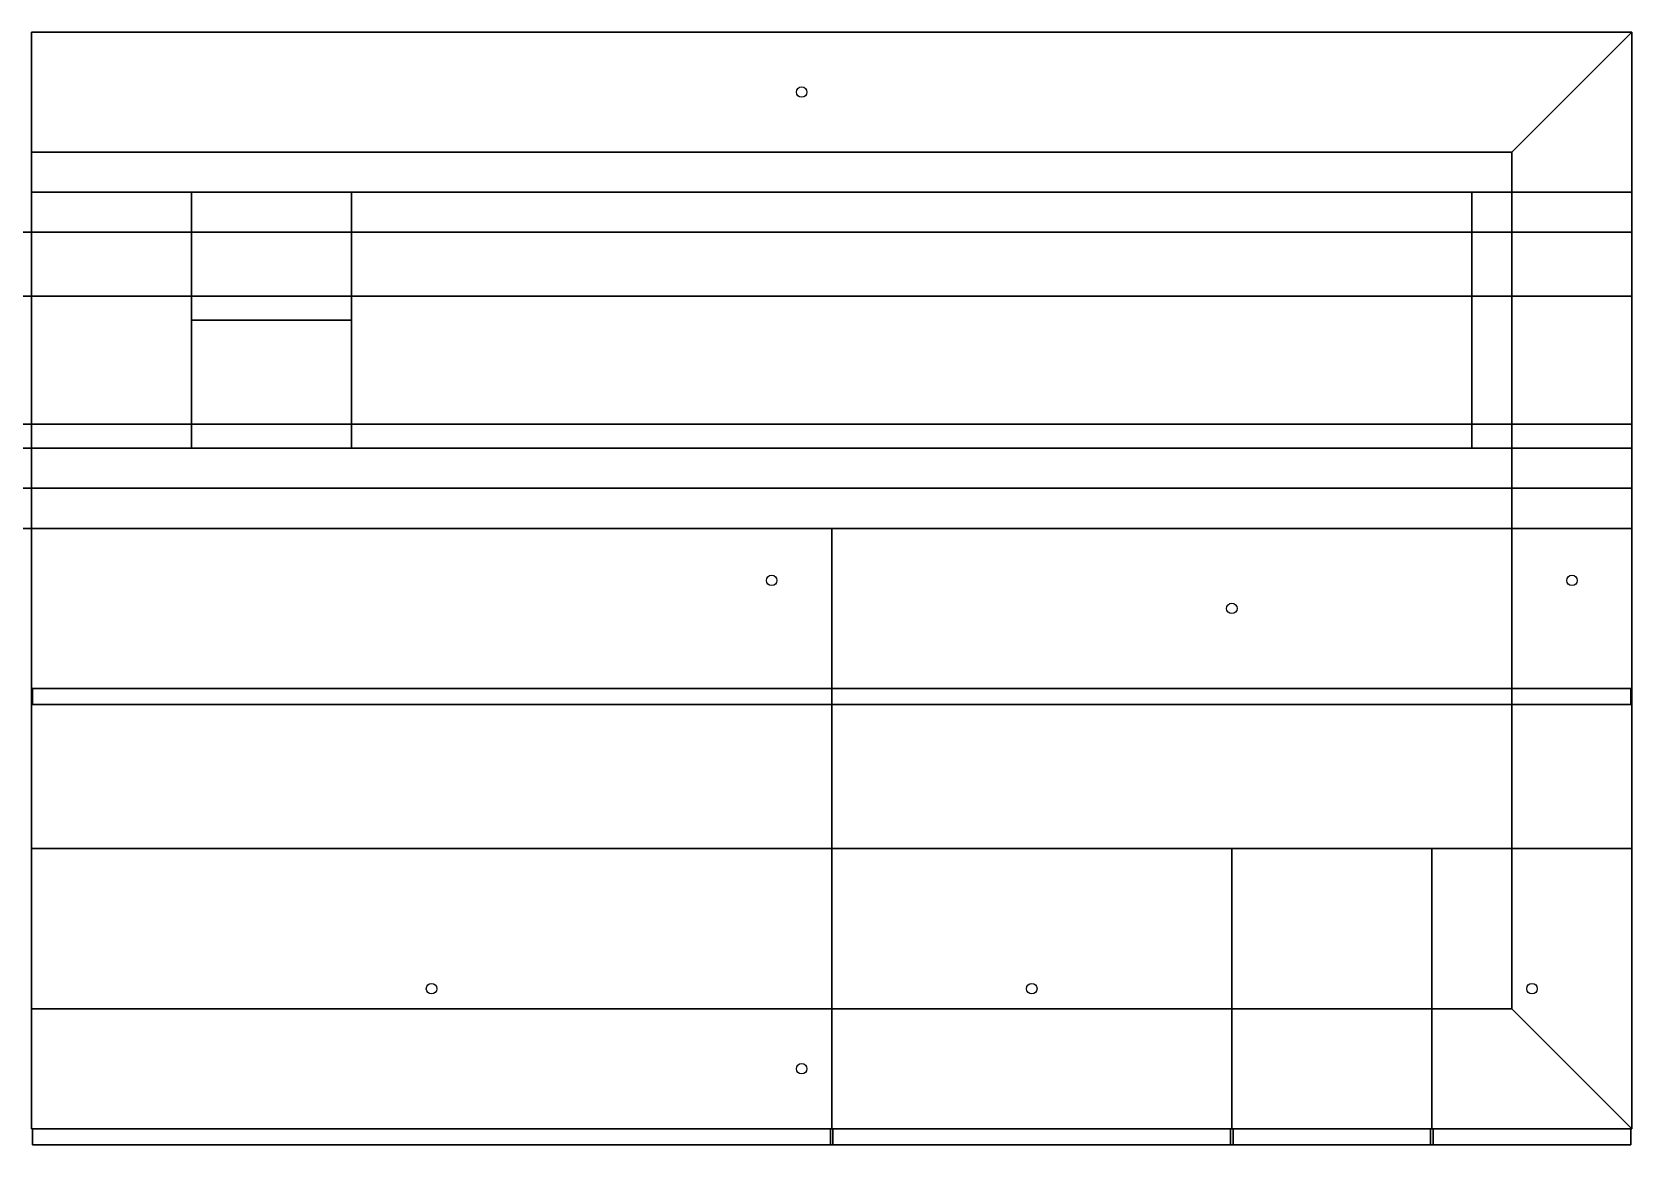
# Model space of a CAD drawing. Header units: metres. Extents: x -14 to 180, y -2 to 171.
# Drawn here: x 118.9 to 179.8, y 40.5 to 82.9 of the extents above; entities that cross this region are included whole.
import ezdxf

# ---------------------------------------------------------------- set-up
doc = ezdxf.new("R2010")
doc.units = ezdxf.units.M

msp = doc.modelspace()

# ---------------------------------------------------------------- linework, layer by layer
at = {"layer": 'FLOOR_1_OFFICE_3', "color": 10}
msp.add_circle((147.066, 62.027, 0.762), 0.2, dxfattribs=at)
msp.add_circle((147.066, 62.027, 0.762), 0.2, dxfattribs=at)
at = {"layer": 'FLOOR_1_OFFICE_3', "color": 43}
for points in [[(175.26, 78.3336, 3.048), (175.26, 78.3336), (118.872, 78.3336), (118.872, 78.3336, 3.048)], [(175.26, 45.72, 3.048), (175.26, 45.72), (175.26, 78.3336), (175.26, 78.3336, 3.048)], [(118.872, 45.72, 3.048), (118.872, 45.72), (175.26, 45.72), (175.26, 45.72, 3.048)]]:
    msp.add_3dface(points, dxfattribs=at)
at = {"layer": 'FLOOR_1_OFFICE_3', "color": 8}
msp.add_3dface([(175.26, 78.3336), (175.26, 45.72), (118.872, 45.72), (118.872, 78.3336)], dxfattribs=at)
at = {"layer": 'FLOOR_1_OFFICE_3', "color": 15}
msp.add_3dface([(118.872, 78.3336, 3.048), (118.872, 45.72, 3.048), (175.26, 45.72, 3.048), (175.26, 78.3336, 3.048)], dxfattribs=at)
at = {"layer": 'FLOOR_1_OFFICE_3_PERIMETER_1', "color": 10}
msp.add_circle((148.209, 80.6196, 0.762), 0.2, dxfattribs=at)
msp.add_circle((148.209, 80.6196, 0.762), 0.2, dxfattribs=at)
at = {"layer": 'FLOOR_1_OFFICE_3_PERIMETER_1', "color": 43}
for points in [[(179.832, 82.9056, 3.048), (179.832, 82.9056), (118.872, 82.9056), (118.872, 82.9056, 3.048)], [(175.26, 78.3336, 3.048), (175.26, 78.3336), (179.832, 82.9056), (179.832, 82.9056, 3.048)], [(118.872, 78.3336, 3.048), (118.872, 78.3336), (175.26, 78.3336), (175.26, 78.3336, 3.048)]]:
    msp.add_3dface(points, dxfattribs=at)
at = {"layer": 'FLOOR_1_OFFICE_3_PERIMETER_1', "color": 8}
msp.add_3dface([(179.832, 82.9056), (175.26, 78.3336), (118.872, 78.3336), (118.872, 82.9056)], dxfattribs=at)
at = {"layer": 'FLOOR_1_OFFICE_3_PERIMETER_1', "color": 15}
msp.add_3dface([(118.872, 82.9056, 3.048), (118.872, 78.3336, 3.048), (175.26, 78.3336, 3.048), (179.832, 82.9056, 3.048)], dxfattribs=at)
at = {"layer": 'FLOOR_1_OFFICE_3_PERIMETER_1', "color": 143}
msp.add_3dface([(179.782, 82.9056, 2.3212), (179.782, 82.9056, 1.1), (118.922, 82.9056, 1.1), (118.922, 82.9056, 2.3212)], dxfattribs=at)
at = {"layer": 'FLOOR_1_OFFICE_3_PERIMETER_2', "color": 10}
msp.add_circle((177.546, 62.027, 0.762), 0.2, dxfattribs=at)
msp.add_circle((177.546, 62.027, 0.762), 0.2, dxfattribs=at)
at = {"layer": 'FLOOR_1_OFFICE_3_PERIMETER_2', "color": 43}
for points in [[(179.832, 82.9056, 3.048), (179.832, 82.9056), (175.26, 78.3336), (175.26, 78.3336, 3.048)], [(179.832, 41.148, 3.048), (179.832, 41.148), (179.832, 82.9056), (179.832, 82.9056, 3.048)], [(175.26, 78.3336, 3.048), (175.26, 78.3336), (175.26, 45.72), (175.26, 45.72, 3.048)], [(175.26, 45.72, 3.048), (175.26, 45.72), (179.832, 41.148), (179.832, 41.148, 3.048)]]:
    msp.add_3dface(points, dxfattribs=at)
at = {"layer": 'FLOOR_1_OFFICE_3_PERIMETER_2', "color": 8}
msp.add_3dface([(179.832, 82.9056), (179.832, 41.148), (175.26, 45.72), (175.26, 78.3336)], dxfattribs=at)
at = {"layer": 'FLOOR_1_OFFICE_3_PERIMETER_2', "color": 15}
msp.add_3dface([(179.832, 82.9056, 3.048), (175.26, 78.3336, 3.048), (175.26, 45.72, 3.048), (179.832, 41.148, 3.048)], dxfattribs=at)
at = {"layer": 'FLOOR_1_OFFICE_3_PERIMETER_2', "color": 143}
msp.add_3dface([(179.832, 41.198, 2.3221), (179.832, 41.198, 1.1), (179.832, 82.8556, 1.1), (179.832, 82.8556, 2.3221)], dxfattribs=at)
at = {"layer": 'FLOOR_1_OFFICE_3_PERIMETER_3', "color": 10}
msp.add_circle((148.209, 43.434, 0.762), 0.2, dxfattribs=at)
msp.add_circle((148.209, 43.434, 0.762), 0.2, dxfattribs=at)
at = {"layer": 'FLOOR_1_OFFICE_3_PERIMETER_3', "color": 43}
for points in [[(175.26, 45.72, 3.048), (175.26, 45.72), (118.872, 45.72), (118.872, 45.72, 3.048)], [(179.832, 41.148, 3.048), (179.832, 41.148), (175.26, 45.72), (175.26, 45.72, 3.048)], [(118.872, 41.148, 3.048), (118.872, 41.148), (179.832, 41.148), (179.832, 41.148, 3.048)]]:
    msp.add_3dface(points, dxfattribs=at)
at = {"layer": 'FLOOR_1_OFFICE_3_PERIMETER_3', "color": 8}
msp.add_3dface([(179.832, 41.148), (118.872, 41.148), (118.872, 45.72), (175.26, 45.72)], dxfattribs=at)
at = {"layer": 'FLOOR_1_OFFICE_3_PERIMETER_3', "color": 15}
msp.add_3dface([(118.872, 45.72, 3.048), (118.872, 41.148, 3.048), (179.832, 41.148, 3.048), (175.26, 45.72, 3.048)], dxfattribs=at)
at = {"layer": 'FLOOR_1_OFFICE_3_PERIMETER_3', "color": 143}
msp.add_3dface([(118.922, 41.148, 2.3212), (118.922, 41.148, 1.1), (179.782, 41.148, 1.1), (179.782, 41.148, 2.3212)], dxfattribs=at)
at = {"layer": 'FLOOR_1_OFFICE_3_PERIMETER_3', "color": 13}
for points in [[(118.922, 40.5374, 2.3212), (118.922, 41.148, 2.3212), (179.782, 41.148, 2.3212), (179.782, 40.5374, 2.3212)], [(179.782, 40.5374, 2.3212), (179.782, 41.148, 2.3212), (118.922, 41.148, 2.3212), (118.922, 40.5374, 2.3212)]]:
    msp.add_3dface(points, dxfattribs=at)
at = {"layer": 'FLOOR_2_CLEAN_2', "color": 43}
for points in [[(131.064, 76.8096, 6.096), (131.064, 76.8096, 3.048), (124.968, 76.8096, 3.048), (124.968, 76.8096, 6.096)], [(124.968, 76.8096, 6.096), (124.968, 76.8096, 3.048), (124.968, 71.9328, 3.048), (124.968, 71.9328, 6.096)], [(131.064, 71.9328, 6.096), (131.064, 71.9328, 3.048), (131.064, 76.8096, 3.048), (131.064, 76.8096, 6.096)], [(124.968, 71.9328, 6.096), (124.968, 71.9328, 3.048), (131.064, 71.9328, 3.048), (131.064, 71.9328, 6.096)]]:
    msp.add_3dface(points, dxfattribs=at)
at = {"layer": 'FLOOR_2_CLEAN_2', "color": 8}
msp.add_3dface([(131.064, 76.8096, 3.048), (131.064, 71.9328, 3.048), (124.968, 71.9328, 3.048), (124.968, 76.8096, 3.048)], dxfattribs=at)
at = {"layer": 'FLOOR_2_CLEAN_2', "color": 15}
msp.add_3dface([(124.968, 76.8096, 6.096), (124.968, 71.9328, 6.096), (131.064, 71.9328, 6.096), (131.064, 76.8096, 6.096)], dxfattribs=at)
at = {"layer": 'FLOOR_2_CORRIDOR', "color": 43}
for points in [[(179.832, 67.056, 6.096), (179.832, 67.056, 3.048), (21.336, 67.056, 3.048), (21.336, 67.056, 6.096)], [(179.832, 64.008, 6.096), (179.832, 64.008, 3.048), (179.832, 67.056, 3.048), (179.832, 67.056, 6.096)], [(21.336, 64.008, 6.096), (21.336, 64.008, 3.048), (179.832, 64.008, 3.048), (179.832, 64.008, 6.096)]]:
    msp.add_3dface(points, dxfattribs=at)
at = {"layer": 'FLOOR_2_CORRIDOR', "color": 8}
msp.add_3dface([(179.832, 67.056, 3.048), (179.832, 64.008, 3.048), (21.336, 64.008, 3.048), (21.336, 67.056, 3.048)], dxfattribs=at)
at = {"layer": 'FLOOR_2_CORRIDOR', "color": 15}
msp.add_3dface([(52.426, 67.056, 6.096), (52.426, 64.008, 6.096), (179.832, 64.008, 6.096), (179.832, 67.056, 6.096)], dxfattribs=at)
at = {"layer": 'FLOOR_2_CORRIDOR', "color": 143}
msp.add_3dface([(179.832, 64.058, 5.4086), (179.832, 64.058, 4.148), (179.832, 67.006, 4.148), (179.832, 67.006, 5.4086)], dxfattribs=at)
at = {"layer": 'FLOOR_2_EXAM_4', "color": 43}
for points in [[(149.352, 64.008, 6.096), (149.352, 64.008, 3.048), (118.872, 64.008, 3.048), (118.872, 64.008, 6.096)], [(149.352, 51.816, 6.096), (149.352, 51.816, 3.048), (149.352, 64.008, 3.048), (149.352, 64.008, 6.096)], [(118.872, 51.816, 6.096), (118.872, 51.816, 3.048), (149.352, 51.816, 3.048), (149.352, 51.816, 6.096)]]:
    msp.add_3dface(points, dxfattribs=at)
at = {"layer": 'FLOOR_2_EXAM_4', "color": 8}
msp.add_3dface([(149.352, 64.008, 3.048), (149.352, 51.816, 3.048), (118.872, 51.816, 3.048), (118.872, 64.008, 3.048)], dxfattribs=at)
at = {"layer": 'FLOOR_2_EXAM_4', "color": 15}
for points in [[(118.872, 64.008, 6.096), (118.872, 57.912, 6.096), (149.352, 57.912, 6.096), (149.352, 64.008, 6.096)], [(118.872, 57.912, 6.096), (118.872, 51.816, 6.096), (149.352, 51.816, 6.096), (149.352, 57.912, 6.096)]]:
    msp.add_3dface(points, dxfattribs=at)
at = {"layer": 'FLOOR_2_IMAGING_3', "color": 43}
for points in [[(179.832, 82.9056, 6.096), (179.832, 82.9056, 3.048), (118.872, 82.9056, 3.048), (118.872, 82.9056, 6.096)], [(179.832, 76.8096, 6.096), (179.832, 76.8096, 3.048), (179.832, 82.9056, 3.048), (179.832, 82.9056, 6.096)], [(118.872, 76.8096, 6.096), (118.872, 76.8096, 3.048), (179.832, 76.8096, 3.048), (179.832, 76.8096, 6.096)]]:
    msp.add_3dface(points, dxfattribs=at)
at = {"layer": 'FLOOR_2_IMAGING_3', "color": 8}
msp.add_3dface([(179.832, 82.9056, 3.048), (179.832, 76.8096, 3.048), (118.872, 76.8096, 3.048), (118.872, 82.9056, 3.048)], dxfattribs=at)
at = {"layer": 'FLOOR_2_IMAGING_3', "color": 15}
msp.add_3dface([(118.872, 82.9056, 6.096), (118.872, 76.8096, 6.096), (179.832, 76.8096, 6.096), (179.832, 82.9056, 6.096)], dxfattribs=at)
at = {"layer": 'FLOOR_2_IMAGING_3', "color": 143}
for points in [[(179.782, 82.9056, 5.3692), (179.782, 82.9056, 4.148), (118.922, 82.9056, 4.148), (118.922, 82.9056, 5.3692)], [(179.832, 76.8596, 5.3875), (179.832, 76.8596, 4.148), (179.832, 82.8556, 4.148), (179.832, 82.8556, 5.3875)]]:
    msp.add_3dface(points, dxfattribs=at)
at = {"layer": 'FLOOR_2_LOUNGE_2', "color": 10}
msp.add_circle((176.022, 46.482, 3.81), 0.2, dxfattribs=at)
msp.add_circle((176.022, 46.482, 3.81), 0.2, dxfattribs=at)
at = {"layer": 'FLOOR_2_LOUNGE_2', "color": 43}
for points in [[(179.832, 51.816, 6.096), (179.832, 51.816, 3.048), (172.212, 51.816, 3.048), (172.212, 51.816, 6.096)], [(172.212, 51.816, 6.096), (172.212, 51.816, 3.048), (172.212, 41.148, 3.048), (172.212, 41.148, 6.096)], [(179.832, 41.148, 6.096), (179.832, 41.148, 3.048), (179.832, 51.816, 3.048), (179.832, 51.816, 6.096)], [(172.212, 41.148, 6.096), (172.212, 41.148, 3.048), (179.832, 41.148, 3.048), (179.832, 41.148, 6.096)]]:
    msp.add_3dface(points, dxfattribs=at)
at = {"layer": 'FLOOR_2_LOUNGE_2', "color": 8}
msp.add_3dface([(179.832, 51.816, 3.048), (179.832, 41.148, 3.048), (172.212, 41.148, 3.048), (172.212, 51.816, 3.048)], dxfattribs=at)
at = {"layer": 'FLOOR_2_LOUNGE_2', "color": 15}
msp.add_3dface([(172.212, 51.816, 6.096), (172.212, 41.148, 6.096), (179.832, 41.148, 6.096), (179.832, 51.816, 6.096)], dxfattribs=at)
at = {"layer": 'FLOOR_2_LOUNGE_2', "color": 143}
for points in [[(179.832, 41.198, 5.3787), (179.832, 41.198, 4.148), (179.832, 51.766, 4.148), (179.832, 51.766, 5.3787)], [(172.262, 41.148, 5.3834), (172.262, 41.148, 4.148), (179.782, 41.148, 4.148), (179.782, 41.148, 5.3834)]]:
    msp.add_3dface(points, dxfattribs=at)
at = {"layer": 'FLOOR_2_LOUNGE_2', "color": 13}
for points in [[(172.262, 40.5303, 5.3834), (172.262, 41.148, 5.3834), (179.782, 41.148, 5.3834), (179.782, 40.5303, 5.3834)], [(179.782, 40.5303, 5.3834), (179.782, 41.148, 5.3834), (172.262, 41.148, 5.3834), (172.262, 40.5303, 5.3834)]]:
    msp.add_3dface(points, dxfattribs=at)
at = {"layer": 'FLOOR_2_NURSE_STATION_2', "color": 10}
msp.add_circle((164.592, 60.96, 3.81), 0.2, dxfattribs=at)
msp.add_circle((164.592, 60.96, 3.81), 0.2, dxfattribs=at)
at = {"layer": 'FLOOR_2_NURSE_STATION_2', "color": 43}
for points in [[(149.352, 64.008, 6.096), (149.352, 64.008, 3.048), (149.352, 51.816, 3.048), (149.352, 51.816, 6.096)], [(179.832, 64.008, 6.096), (179.832, 64.008, 3.048), (149.352, 64.008, 3.048), (149.352, 64.008, 6.096)], [(179.832, 51.816, 6.096), (179.832, 51.816, 3.048), (179.832, 64.008, 3.048), (179.832, 64.008, 6.096)], [(149.352, 51.816, 6.096), (149.352, 51.816, 3.048), (179.832, 51.816, 3.048), (179.832, 51.816, 6.096)]]:
    msp.add_3dface(points, dxfattribs=at)
at = {"layer": 'FLOOR_2_NURSE_STATION_2', "color": 8}
msp.add_3dface([(179.832, 64.008, 3.048), (179.832, 51.816, 3.048), (149.352, 51.816, 3.048), (149.352, 64.008, 3.048)], dxfattribs=at)
at = {"layer": 'FLOOR_2_NURSE_STATION_2', "color": 15}
for points in [[(149.352, 64.008, 6.096), (149.352, 57.912, 6.096), (179.832, 57.912, 6.096), (179.832, 64.008, 6.096)], [(149.352, 57.912, 6.096), (149.352, 51.816, 6.096), (179.832, 51.816, 6.096), (179.832, 57.912, 6.096)]]:
    msp.add_3dface(points, dxfattribs=at)
at = {"layer": 'FLOOR_2_NURSE_STATION_2', "color": 143}
msp.add_3dface([(179.832, 51.866, 5.3773), (179.832, 51.866, 4.148), (179.832, 63.958, 4.148), (179.832, 63.958, 5.3773)], dxfattribs=at)
at = {"layer": 'FLOOR_2_OFFICE_4', "color": 10}
msp.add_circle((134.112, 46.482, 3.81), 0.2, dxfattribs=at)
msp.add_circle((134.112, 46.482, 3.81), 0.2, dxfattribs=at)
at = {"layer": 'FLOOR_2_OFFICE_4', "color": 43}
for points in [[(149.352, 51.816, 6.096), (149.352, 51.816, 3.048), (118.872, 51.816, 3.048), (118.872, 51.816, 6.096)], [(149.352, 41.148, 6.096), (149.352, 41.148, 3.048), (149.352, 51.816, 3.048), (149.352, 51.816, 6.096)], [(118.872, 41.148, 6.096), (118.872, 41.148, 3.048), (149.352, 41.148, 3.048), (149.352, 41.148, 6.096)]]:
    msp.add_3dface(points, dxfattribs=at)
at = {"layer": 'FLOOR_2_OFFICE_4', "color": 8}
msp.add_3dface([(149.352, 51.816, 3.048), (149.352, 41.148, 3.048), (118.872, 41.148, 3.048), (118.872, 51.816, 3.048)], dxfattribs=at)
at = {"layer": 'FLOOR_2_OFFICE_4', "color": 15}
msp.add_3dface([(118.872, 51.816, 6.096), (118.872, 41.148, 6.096), (149.352, 41.148, 6.096), (149.352, 51.816, 6.096)], dxfattribs=at)
at = {"layer": 'FLOOR_2_OFFICE_4', "color": 143}
msp.add_3dface([(118.922, 41.148, 5.3712), (118.922, 41.148, 4.148), (149.302, 41.148, 4.148), (149.302, 41.148, 5.3712)], dxfattribs=at)
at = {"layer": 'FLOOR_2_OFFICE_4', "color": 13}
for points in [[(118.922, 40.5364, 5.3712), (118.922, 41.148, 5.3712), (149.302, 41.148, 5.3712), (149.302, 40.5364, 5.3712)], [(149.302, 40.5364, 5.3712), (149.302, 41.148, 5.3712), (118.922, 41.148, 5.3712), (118.922, 40.5364, 5.3712)]]:
    msp.add_3dface(points, dxfattribs=at)
at = {"layer": 'FLOOR_2_RECEPTION', "color": 10}
msp.add_circle((156.972, 46.482, 3.81), 0.2, dxfattribs=at)
msp.add_circle((156.972, 46.482, 3.81), 0.2, dxfattribs=at)
at = {"layer": 'FLOOR_2_RECEPTION', "color": 43}
for points in [[(149.352, 51.816, 6.096), (149.352, 51.816, 3.048), (149.352, 41.148, 3.048), (149.352, 41.148, 6.096)], [(164.592, 51.816, 6.096), (164.592, 51.816, 3.048), (149.352, 51.816, 3.048), (149.352, 51.816, 6.096)], [(164.592, 41.148, 6.096), (164.592, 41.148, 3.048), (164.592, 51.816, 3.048), (164.592, 51.816, 6.096)], [(149.352, 41.148, 6.096), (149.352, 41.148, 3.048), (164.592, 41.148, 3.048), (164.592, 41.148, 6.096)]]:
    msp.add_3dface(points, dxfattribs=at)
at = {"layer": 'FLOOR_2_RECEPTION', "color": 8}
msp.add_3dface([(164.592, 51.816, 3.048), (164.592, 41.148, 3.048), (149.352, 41.148, 3.048), (149.352, 51.816, 3.048)], dxfattribs=at)
at = {"layer": 'FLOOR_2_RECEPTION', "color": 15}
msp.add_3dface([(149.352, 51.816, 6.096), (149.352, 41.148, 6.096), (164.592, 41.148, 6.096), (164.592, 51.816, 6.096)], dxfattribs=at)
at = {"layer": 'FLOOR_2_RECEPTION', "color": 143}
msp.add_3dface([(149.402, 41.148, 5.3753), (149.402, 41.148, 4.148), (164.542, 41.148, 4.148), (164.542, 41.148, 5.3753)], dxfattribs=at)
at = {"layer": 'FLOOR_2_RECEPTION', "color": 13}
for points in [[(149.402, 40.5344, 5.3753), (149.402, 41.148, 5.3753), (164.542, 41.148, 5.3753), (164.542, 40.5344, 5.3753)], [(164.542, 40.5344, 5.3753), (164.542, 41.148, 5.3753), (149.402, 41.148, 5.3753), (149.402, 40.5344, 5.3753)]]:
    msp.add_3dface(points, dxfattribs=at)
at = {"layer": 'FLOOR_2_RESTROOM_1', "color": 43}
for points in [[(179.832, 76.8096, 6.096), (179.832, 76.8096, 3.048), (173.736, 76.8096, 3.048), (173.736, 76.8096, 6.096)], [(173.736, 76.8096, 6.096), (173.736, 76.8096, 3.048), (173.736, 67.056, 3.048), (173.736, 67.056, 6.096)], [(179.832, 67.056, 6.096), (179.832, 67.056, 3.048), (179.832, 76.8096, 3.048), (179.832, 76.8096, 6.096)], [(173.736, 67.056, 6.096), (173.736, 67.056, 3.048), (179.832, 67.056, 3.048), (179.832, 67.056, 6.096)]]:
    msp.add_3dface(points, dxfattribs=at)
at = {"layer": 'FLOOR_2_RESTROOM_1', "color": 8}
msp.add_3dface([(179.832, 76.8096, 3.048), (179.832, 67.056, 3.048), (173.736, 67.056, 3.048), (173.736, 76.8096, 3.048)], dxfattribs=at)
at = {"layer": 'FLOOR_2_RESTROOM_1', "color": 15}
msp.add_3dface([(173.736, 76.8096, 6.096), (173.736, 67.056, 6.096), (179.832, 67.056, 6.096), (179.832, 76.8096, 6.096)], dxfattribs=at)
at = {"layer": 'FLOOR_2_RESTROOM_1', "color": 143}
msp.add_3dface([(179.832, 67.106, 5.3798), (179.832, 67.106, 4.148), (179.832, 76.7596, 4.148), (179.832, 76.7596, 5.3798)], dxfattribs=at)
at = {"layer": 'FLOOR_2_SOIL_2', "color": 43}
for points in [[(131.064, 71.9328, 6.096), (131.064, 71.9328, 3.048), (124.968, 71.9328, 3.048), (124.968, 71.9328, 6.096)], [(124.968, 71.9328, 6.096), (124.968, 71.9328, 3.048), (124.968, 67.056, 3.048), (124.968, 67.056, 6.096)], [(131.064, 67.056, 6.096), (131.064, 67.056, 3.048), (131.064, 71.9328, 3.048), (131.064, 71.9328, 6.096)], [(124.968, 67.056, 6.096), (124.968, 67.056, 3.048), (131.064, 67.056, 3.048), (131.064, 67.056, 6.096)]]:
    msp.add_3dface(points, dxfattribs=at)
at = {"layer": 'FLOOR_2_SOIL_2', "color": 8}
msp.add_3dface([(131.064, 71.9328, 3.048), (131.064, 67.056, 3.048), (124.968, 67.056, 3.048), (124.968, 71.9328, 3.048)], dxfattribs=at)
at = {"layer": 'FLOOR_2_SOIL_2', "color": 15}
msp.add_3dface([(124.968, 71.9328, 6.096), (124.968, 67.056, 6.096), (131.064, 67.056, 6.096), (131.064, 71.9328, 6.096)], dxfattribs=at)
at = {"layer": 'FLOOR_2_STORAGE_2', "color": 43}
for points in [[(124.968, 76.8096, 6.096), (124.968, 76.8096, 3.048), (118.872, 76.8096, 3.048), (118.872, 76.8096, 6.096)], [(124.968, 67.056, 6.096), (124.968, 67.056, 3.048), (124.968, 76.8096, 3.048), (124.968, 76.8096, 6.096)], [(118.872, 67.056, 6.096), (118.872, 67.056, 3.048), (124.968, 67.056, 3.048), (124.968, 67.056, 6.096)]]:
    msp.add_3dface(points, dxfattribs=at)
at = {"layer": 'FLOOR_2_STORAGE_2', "color": 8}
msp.add_3dface([(124.968, 76.8096, 3.048), (124.968, 67.056, 3.048), (118.872, 67.056, 3.048), (118.872, 76.8096, 3.048)], dxfattribs=at)
at = {"layer": 'FLOOR_2_STORAGE_2', "color": 15}
msp.add_3dface([(118.872, 76.8096, 6.096), (118.872, 67.056, 6.096), (124.968, 67.056, 6.096), (124.968, 76.8096, 6.096)], dxfattribs=at)
at = {"layer": 'FLOOR_2_TRAUMA', "color": 43}
for points in [[(131.064, 76.8096, 6.096), (131.064, 76.8096, 3.048), (131.064, 67.056, 3.048), (131.064, 67.056, 6.096)], [(173.736, 76.8096, 6.096), (173.736, 76.8096, 3.048), (131.064, 76.8096, 3.048), (131.064, 76.8096, 6.096)], [(173.736, 67.056, 6.096), (173.736, 67.056, 3.048), (173.736, 76.8096, 3.048), (173.736, 76.8096, 6.096)], [(131.064, 67.056, 6.096), (131.064, 67.056, 3.048), (173.736, 67.056, 3.048), (173.736, 67.056, 6.096)]]:
    msp.add_3dface(points, dxfattribs=at)
at = {"layer": 'FLOOR_2_TRAUMA', "color": 8}
msp.add_3dface([(173.736, 76.8096, 3.048), (173.736, 67.056, 3.048), (131.064, 67.056, 3.048), (131.064, 76.8096, 3.048)], dxfattribs=at)
at = {"layer": 'FLOOR_2_TRAUMA', "color": 15}
msp.add_3dface([(131.064, 76.8096, 6.096), (131.064, 67.056, 6.096), (173.736, 67.056, 6.096), (173.736, 76.8096, 6.096)], dxfattribs=at)
at = {"layer": 'FLOOR_2_TRIAGE', "color": 43}
for points in [[(164.592, 51.816, 6.096), (164.592, 51.816, 3.048), (164.592, 41.148, 3.048), (164.592, 41.148, 6.096)], [(172.212, 51.816, 6.096), (172.212, 51.816, 3.048), (164.592, 51.816, 3.048), (164.592, 51.816, 6.096)], [(172.212, 41.148, 6.096), (172.212, 41.148, 3.048), (172.212, 51.816, 3.048), (172.212, 51.816, 6.096)], [(164.592, 41.148, 6.096), (164.592, 41.148, 3.048), (172.212, 41.148, 3.048), (172.212, 41.148, 6.096)]]:
    msp.add_3dface(points, dxfattribs=at)
at = {"layer": 'FLOOR_2_TRIAGE', "color": 8}
msp.add_3dface([(172.212, 51.816, 3.048), (172.212, 41.148, 3.048), (164.592, 41.148, 3.048), (164.592, 51.816, 3.048)], dxfattribs=at)
at = {"layer": 'FLOOR_2_TRIAGE', "color": 15}
msp.add_3dface([(164.592, 51.816, 6.096), (164.592, 41.148, 6.096), (172.212, 41.148, 6.096), (172.212, 51.816, 6.096)], dxfattribs=at)
at = {"layer": 'FLOOR_2_TRIAGE', "color": 143}
msp.add_3dface([(164.642, 41.148, 5.3834), (164.642, 41.148, 4.148), (172.162, 41.148, 4.148), (172.162, 41.148, 5.3834)], dxfattribs=at)
at = {"layer": 'FLOOR_2_TRIAGE', "color": 13}
for points in [[(164.642, 40.5303, 5.3834), (164.642, 41.148, 5.3834), (172.162, 41.148, 5.3834), (172.162, 40.5303, 5.3834)], [(172.162, 40.5303, 5.3834), (172.162, 41.148, 5.3834), (164.642, 41.148, 5.3834), (164.642, 40.5303, 5.3834)]]:
    msp.add_3dface(points, dxfattribs=at)
at = {"layer": 'FLOOR_3_PATIENT_1', "color": 43}
for points in [[(179.832, 65.532, 9.144), (179.832, 65.532, 6.096), (118.872, 65.532, 6.096), (118.872, 65.532, 9.144)], [(179.832, 57.912, 9.144), (179.832, 57.912, 6.096), (179.832, 65.532, 6.096), (179.832, 65.532, 9.144)], [(118.872, 57.912, 9.144), (118.872, 57.912, 6.096), (179.832, 57.912, 6.096), (179.832, 57.912, 9.144)]]:
    msp.add_3dface(points, dxfattribs=at)
at = {"layer": 'FLOOR_3_PATIENT_1', "color": 8}
msp.add_3dface([(179.832, 65.532, 6.096), (179.832, 57.912, 6.096), (118.872, 57.912, 6.096), (118.872, 65.532, 6.096)], dxfattribs=at)
at = {"layer": 'FLOOR_3_PATIENT_1', "color": 15}
msp.add_3dface([(118.872, 65.532, 9.144), (118.872, 57.912, 9.144), (179.832, 57.912, 9.144), (179.832, 65.532, 9.144)], dxfattribs=at)
at = {"layer": 'FLOOR_3_PATIENT_1', "color": 143}
for points in [[(179.832, 57.962, 8.4314), (179.832, 57.962, 7.196), (179.832, 65.482, 7.196), (179.832, 65.482, 8.4314)], [(118.922, 57.912, 8.4172), (118.922, 57.912, 7.196), (179.782, 57.912, 7.196), (179.782, 57.912, 8.4172)]]:
    msp.add_3dface(points, dxfattribs=at)
at = {"layer": 'FLOOR_3_PATIENT_1', "color": 13}
for points in [[(118.922, 57.3014, 8.4172), (118.922, 57.912, 8.4172), (179.782, 57.912, 8.4172), (179.782, 57.3014, 8.4172)], [(179.782, 57.3014, 8.4172), (179.782, 57.912, 8.4172), (118.922, 57.912, 8.4172), (118.922, 57.3014, 8.4172)]]:
    msp.add_3dface(points, dxfattribs=at)
at = {"layer": 'FLOOR_3_PATIENT_2', "color": 43}
for points in [[(179.832, 82.9056, 9.144), (179.832, 82.9056, 6.096), (118.872, 82.9056, 6.096), (118.872, 82.9056, 9.144)], [(179.832, 75.2856, 9.144), (179.832, 75.2856, 6.096), (179.832, 82.9056, 6.096), (179.832, 82.9056, 9.144)], [(118.872, 75.2856, 9.144), (118.872, 75.2856, 6.096), (179.832, 75.2856, 6.096), (179.832, 75.2856, 9.144)]]:
    msp.add_3dface(points, dxfattribs=at)
at = {"layer": 'FLOOR_3_PATIENT_2', "color": 8}
msp.add_3dface([(179.832, 82.9056, 6.096), (179.832, 75.2856, 6.096), (118.872, 75.2856, 6.096), (118.872, 82.9056, 6.096)], dxfattribs=at)
at = {"layer": 'FLOOR_3_PATIENT_2', "color": 15}
msp.add_3dface([(118.872, 82.9056, 9.144), (118.872, 75.2856, 9.144), (179.832, 75.2856, 9.144), (179.832, 82.9056, 9.144)], dxfattribs=at)
at = {"layer": 'FLOOR_3_PATIENT_2', "color": 143}
for points in [[(179.782, 82.9056, 8.4172), (179.782, 82.9056, 7.196), (118.922, 82.9056, 7.196), (118.922, 82.9056, 8.4172)], [(179.832, 75.3356, 8.4314), (179.832, 75.3356, 7.196), (179.832, 82.8556, 7.196), (179.832, 82.8556, 8.4314)]]:
    msp.add_3dface(points, dxfattribs=at)
at = {"layer": 'FLOOR_3_PATIENT_CORRIDOR_1', "color": 43}
for points in [[(179.832, 67.9704, 9.144), (179.832, 67.9704, 6.096), (52.426, 67.9704, 6.096), (52.426, 67.9704, 9.144)], [(179.832, 65.532, 9.144), (179.832, 65.532, 6.096), (179.832, 67.9704, 6.096), (179.832, 67.9704, 9.144)], [(52.426, 65.532, 9.144), (52.426, 65.532, 6.096), (179.832, 65.532, 6.096), (179.832, 65.532, 9.144)]]:
    msp.add_3dface(points, dxfattribs=at)
at = {"layer": 'FLOOR_3_PATIENT_CORRIDOR_1', "color": 8}
msp.add_3dface([(179.832, 67.9704, 6.096), (179.832, 65.532, 6.096), (52.426, 65.532, 6.096), (52.426, 67.9704, 6.096)], dxfattribs=at)
at = {"layer": 'FLOOR_3_PATIENT_CORRIDOR_1', "color": 15}
msp.add_3dface([(52.426, 67.9704, 9.144), (52.426, 65.532, 9.144), (179.832, 65.532, 9.144), (179.832, 67.9704, 9.144)], dxfattribs=at)
at = {"layer": 'FLOOR_3_PATIENT_CORRIDOR_1', "color": 143}
msp.add_3dface([(179.832, 65.582, 8.4673), (179.832, 65.582, 7.196), (179.832, 67.9204, 7.196), (179.832, 67.9204, 8.4673)], dxfattribs=at)
at = {"layer": 'FLOOR_3_PATIENT_CORRIDOR_2', "color": 43}
for points in [[(179.8316, 75.2856, 9.144), (179.8316, 75.2856, 6.096), (52.4256, 75.2856, 6.096), (52.4256, 75.2856, 9.144)], [(179.8316, 72.8472, 9.144), (179.8316, 72.8472, 6.096), (179.8316, 75.2856, 6.096), (179.8316, 75.2856, 9.144)], [(52.4256, 72.8472, 9.144), (52.4256, 72.8472, 6.096), (179.8316, 72.8472, 6.096), (179.8316, 72.8472, 9.144)]]:
    msp.add_3dface(points, dxfattribs=at)
at = {"layer": 'FLOOR_3_PATIENT_CORRIDOR_2', "color": 8}
msp.add_3dface([(179.8316, 75.2856, 6.096), (179.8316, 72.8472, 6.096), (52.4256, 72.8472, 6.096), (52.4256, 75.2856, 6.096)], dxfattribs=at)
at = {"layer": 'FLOOR_3_PATIENT_CORRIDOR_2', "color": 15}
msp.add_3dface([(52.4256, 75.2856, 9.144), (52.4256, 72.8472, 9.144), (179.8316, 72.8472, 9.144), (179.8316, 75.2856, 9.144)], dxfattribs=at)
at = {"layer": 'FLOOR_3_PATIENT_CORRIDOR_2', "color": 143}
msp.add_3dface([(179.8316, 72.8972, 8.4673), (179.8316, 72.8972, 7.196), (179.8316, 75.2356, 7.196), (179.8316, 75.2356, 8.4673)], dxfattribs=at)
at = {"layer": 'FLOOR_3_SUPPLY', "color": 43}
for points in [[(179.832, 72.8472, 9.144), (179.832, 72.8472, 6.096), (109.728, 72.8472, 6.096), (109.728, 72.8472, 9.144)], [(179.832, 67.9704, 9.144), (179.832, 67.9704, 6.096), (179.832, 72.8472, 6.096), (179.832, 72.8472, 9.144)], [(109.728, 67.9704, 9.144), (109.728, 67.9704, 6.096), (179.832, 67.9704, 6.096), (179.832, 67.9704, 9.144)]]:
    msp.add_3dface(points, dxfattribs=at)
at = {"layer": 'FLOOR_3_SUPPLY', "color": 8}
msp.add_3dface([(179.832, 72.8472, 6.096), (179.832, 67.9704, 6.096), (109.728, 67.9704, 6.096), (109.728, 72.8472, 6.096)], dxfattribs=at)
at = {"layer": 'FLOOR_3_SUPPLY', "color": 15}
msp.add_3dface([(109.728, 72.8472, 9.144), (109.728, 67.9704, 9.144), (179.832, 67.9704, 9.144), (179.832, 72.8472, 9.144)], dxfattribs=at)
at = {"layer": 'FLOOR_3_SUPPLY', "color": 143}
msp.add_3dface([(179.832, 68.0204, 8.4407), (179.832, 68.0204, 7.196), (179.832, 72.7972, 7.196), (179.832, 72.7972, 8.4407)], dxfattribs=at)
at = {"layer": 'FLOOR_4-6_PATIENT_1', "color": 43}
for points in [[(179.832, 65.532, 15.24), (179.832, 65.532, 12.192), (118.872, 65.532, 12.192), (118.872, 65.532, 15.24)], [(179.832, 57.912, 15.24), (179.832, 57.912, 12.192), (179.832, 65.532, 12.192), (179.832, 65.532, 15.24)], [(118.872, 57.912, 15.24), (118.872, 57.912, 12.192), (179.832, 57.912, 12.192), (179.832, 57.912, 15.24)]]:
    msp.add_3dface(points, dxfattribs=at)
at = {"layer": 'FLOOR_4-6_PATIENT_1', "color": 8}
msp.add_3dface([(179.832, 65.532, 12.192), (179.832, 57.912, 12.192), (118.872, 57.912, 12.192), (118.872, 65.532, 12.192)], dxfattribs=at)
at = {"layer": 'FLOOR_4-6_PATIENT_1', "color": 15}
msp.add_3dface([(118.872, 65.532, 15.24), (118.872, 57.912, 15.24), (179.832, 57.912, 15.24), (179.832, 65.532, 15.24)], dxfattribs=at)
at = {"layer": 'FLOOR_4-6_PATIENT_1', "color": 143}
for points in [[(179.832, 57.962, 14.5274), (179.832, 57.962, 13.292), (179.832, 65.482, 13.292), (179.832, 65.482, 14.5274)], [(118.922, 57.912, 14.5132), (118.922, 57.912, 13.292), (179.782, 57.912, 13.292), (179.782, 57.912, 14.5132)]]:
    msp.add_3dface(points, dxfattribs=at)
at = {"layer": 'FLOOR_4-6_PATIENT_1', "color": 13}
for points in [[(118.922, 57.3014, 14.5132), (118.922, 57.912, 14.5132), (179.782, 57.912, 14.5132), (179.782, 57.3014, 14.5132)], [(179.782, 57.3014, 14.5132), (179.782, 57.912, 14.5132), (118.922, 57.912, 14.5132), (118.922, 57.3014, 14.5132)]]:
    msp.add_3dface(points, dxfattribs=at)
at = {"layer": 'FLOOR_4-6_PATIENT_2', "color": 43}
for points in [[(179.832, 82.9056, 15.24), (179.832, 82.9056, 12.192), (118.872, 82.9056, 12.192), (118.872, 82.9056, 15.24)], [(179.832, 75.2856, 15.24), (179.832, 75.2856, 12.192), (179.832, 82.9056, 12.192), (179.832, 82.9056, 15.24)], [(118.872, 75.2856, 15.24), (118.872, 75.2856, 12.192), (179.832, 75.2856, 12.192), (179.832, 75.2856, 15.24)]]:
    msp.add_3dface(points, dxfattribs=at)
at = {"layer": 'FLOOR_4-6_PATIENT_2', "color": 8}
msp.add_3dface([(179.832, 82.9056, 12.192), (179.832, 75.2856, 12.192), (118.872, 75.2856, 12.192), (118.872, 82.9056, 12.192)], dxfattribs=at)
at = {"layer": 'FLOOR_4-6_PATIENT_2', "color": 15}
msp.add_3dface([(118.872, 82.9056, 15.24), (118.872, 75.2856, 15.24), (179.832, 75.2856, 15.24), (179.832, 82.9056, 15.24)], dxfattribs=at)
at = {"layer": 'FLOOR_4-6_PATIENT_2', "color": 143}
for points in [[(179.782, 82.9056, 14.5132), (179.782, 82.9056, 13.292), (118.922, 82.9056, 13.292), (118.922, 82.9056, 14.5132)], [(179.832, 75.3356, 14.5274), (179.832, 75.3356, 13.292), (179.832, 82.8556, 13.292), (179.832, 82.8556, 14.5274)]]:
    msp.add_3dface(points, dxfattribs=at)
at = {"layer": 'FLOOR_4-6_PATIENT_CORRIDOR_1', "color": 43}
for points in [[(179.832, 67.9704, 15.24), (179.832, 67.9704, 12.192), (52.426, 67.9704, 12.192), (52.426, 67.9704, 15.24)], [(179.832, 65.532, 15.24), (179.832, 65.532, 12.192), (179.832, 67.9704, 12.192), (179.832, 67.9704, 15.24)], [(52.426, 65.532, 15.24), (52.426, 65.532, 12.192), (179.832, 65.532, 12.192), (179.832, 65.532, 15.24)]]:
    msp.add_3dface(points, dxfattribs=at)
at = {"layer": 'FLOOR_4-6_PATIENT_CORRIDOR_1', "color": 8}
msp.add_3dface([(179.832, 67.9704, 12.192), (179.832, 65.532, 12.192), (52.426, 65.532, 12.192), (52.426, 67.9704, 12.192)], dxfattribs=at)
at = {"layer": 'FLOOR_4-6_PATIENT_CORRIDOR_1', "color": 15}
msp.add_3dface([(52.426, 67.9704, 15.24), (52.426, 65.532, 15.24), (179.832, 65.532, 15.24), (179.832, 67.9704, 15.24)], dxfattribs=at)
at = {"layer": 'FLOOR_4-6_PATIENT_CORRIDOR_1', "color": 143}
msp.add_3dface([(179.832, 65.582, 14.5633), (179.832, 65.582, 13.292), (179.832, 67.9204, 13.292), (179.832, 67.9204, 14.5633)], dxfattribs=at)
at = {"layer": 'FLOOR_4-6_PATIENT_CORRIDOR_2', "color": 43}
for points in [[(179.8316, 75.2856, 15.24), (179.8316, 75.2856, 12.192), (52.4256, 75.2856, 12.192), (52.4256, 75.2856, 15.24)], [(179.8316, 72.8472, 15.24), (179.8316, 72.8472, 12.192), (179.8316, 75.2856, 12.192), (179.8316, 75.2856, 15.24)], [(52.4256, 72.8472, 15.24), (52.4256, 72.8472, 12.192), (179.8316, 72.8472, 12.192), (179.8316, 72.8472, 15.24)]]:
    msp.add_3dface(points, dxfattribs=at)
at = {"layer": 'FLOOR_4-6_PATIENT_CORRIDOR_2', "color": 8}
msp.add_3dface([(179.8316, 75.2856, 12.192), (179.8316, 72.8472, 12.192), (52.4256, 72.8472, 12.192), (52.4256, 75.2856, 12.192)], dxfattribs=at)
at = {"layer": 'FLOOR_4-6_PATIENT_CORRIDOR_2', "color": 15}
msp.add_3dface([(52.4256, 75.2856, 15.24), (52.4256, 72.8472, 15.24), (179.8316, 72.8472, 15.24), (179.8316, 75.2856, 15.24)], dxfattribs=at)
at = {"layer": 'FLOOR_4-6_PATIENT_CORRIDOR_2', "color": 143}
msp.add_3dface([(179.8316, 72.8972, 14.5633), (179.8316, 72.8972, 13.292), (179.8316, 75.2356, 13.292), (179.8316, 75.2356, 14.5633)], dxfattribs=at)
at = {"layer": 'FLOOR_4-6_SUPPLY', "color": 43}
for points in [[(179.832, 72.8472, 15.24), (179.832, 72.8472, 12.192), (109.728, 72.8472, 12.192), (109.728, 72.8472, 15.24)], [(179.832, 67.9704, 15.24), (179.832, 67.9704, 12.192), (179.832, 72.8472, 12.192), (179.832, 72.8472, 15.24)], [(109.728, 67.9704, 15.24), (109.728, 67.9704, 12.192), (179.832, 67.9704, 12.192), (179.832, 67.9704, 15.24)]]:
    msp.add_3dface(points, dxfattribs=at)
at = {"layer": 'FLOOR_4-6_SUPPLY', "color": 8}
msp.add_3dface([(179.832, 72.8472, 12.192), (179.832, 67.9704, 12.192), (109.728, 67.9704, 12.192), (109.728, 72.8472, 12.192)], dxfattribs=at)
at = {"layer": 'FLOOR_4-6_SUPPLY', "color": 15}
msp.add_3dface([(109.728, 72.8472, 15.24), (109.728, 67.9704, 15.24), (179.832, 67.9704, 15.24), (179.832, 72.8472, 15.24)], dxfattribs=at)
at = {"layer": 'FLOOR_4-6_SUPPLY', "color": 143}
msp.add_3dface([(179.832, 68.0204, 14.5367), (179.832, 68.0204, 13.292), (179.832, 72.7972, 13.292), (179.832, 72.7972, 14.5367)], dxfattribs=at)
at = {"layer": 'FLOOR_7_PATIENT_1', "color": 43}
for points in [[(179.832, 65.532, 21.336), (179.832, 65.532, 18.288), (118.872, 65.532, 18.288), (118.872, 65.532, 21.336)], [(179.832, 57.912, 21.336), (179.832, 57.912, 18.288), (179.832, 65.532, 18.288), (179.832, 65.532, 21.336)], [(118.872, 57.912, 21.336), (118.872, 57.912, 18.288), (179.832, 57.912, 18.288), (179.832, 57.912, 21.336)]]:
    msp.add_3dface(points, dxfattribs=at)
at = {"layer": 'FLOOR_7_PATIENT_1', "color": 8}
msp.add_3dface([(179.832, 65.532, 18.288), (179.832, 57.912, 18.288), (118.872, 57.912, 18.288), (118.872, 65.532, 18.288)], dxfattribs=at)
at = {"layer": 'FLOOR_7_PATIENT_1', "color": 15}
msp.add_3dface([(118.872, 65.532, 21.336), (118.872, 57.912, 21.336), (179.832, 57.912, 21.336), (179.832, 65.532, 21.336)], dxfattribs=at)
at = {"layer": 'FLOOR_7_PATIENT_1', "color": 143}
for points in [[(179.832, 57.962, 20.6234), (179.832, 57.962, 19.388), (179.832, 65.482, 19.388), (179.832, 65.482, 20.6234)], [(118.922, 57.912, 20.6092), (118.922, 57.912, 19.388), (179.782, 57.912, 19.388), (179.782, 57.912, 20.6092)]]:
    msp.add_3dface(points, dxfattribs=at)
at = {"layer": 'FLOOR_7_PATIENT_1', "color": 13}
for points in [[(118.922, 57.3014, 20.6092), (118.922, 57.912, 20.6092), (179.782, 57.912, 20.6092), (179.782, 57.3014, 20.6092)], [(179.782, 57.3014, 20.6092), (179.782, 57.912, 20.6092), (118.922, 57.912, 20.6092), (118.922, 57.3014, 20.6092)]]:
    msp.add_3dface(points, dxfattribs=at)
at = {"layer": 'FLOOR_7_PATIENT_2', "color": 43}
for points in [[(179.832, 82.9056, 21.336), (179.832, 82.9056, 18.288), (118.872, 82.9056, 18.288), (118.872, 82.9056, 21.336)], [(179.832, 75.2856, 21.336), (179.832, 75.2856, 18.288), (179.832, 82.9056, 18.288), (179.832, 82.9056, 21.336)], [(118.872, 75.2856, 21.336), (118.872, 75.2856, 18.288), (179.832, 75.2856, 18.288), (179.832, 75.2856, 21.336)]]:
    msp.add_3dface(points, dxfattribs=at)
at = {"layer": 'FLOOR_7_PATIENT_2', "color": 8}
msp.add_3dface([(179.832, 82.9056, 18.288), (179.832, 75.2856, 18.288), (118.872, 75.2856, 18.288), (118.872, 82.9056, 18.288)], dxfattribs=at)
at = {"layer": 'FLOOR_7_PATIENT_2', "color": 15}
msp.add_3dface([(118.872, 82.9056, 21.336), (118.872, 75.2856, 21.336), (179.832, 75.2856, 21.336), (179.832, 82.9056, 21.336)], dxfattribs=at)
at = {"layer": 'FLOOR_7_PATIENT_2', "color": 143}
for points in [[(179.782, 82.9056, 20.6092), (179.782, 82.9056, 19.388), (118.922, 82.9056, 19.388), (118.922, 82.9056, 20.6092)], [(179.832, 75.3356, 20.6234), (179.832, 75.3356, 19.388), (179.832, 82.8556, 19.388), (179.832, 82.8556, 20.6234)]]:
    msp.add_3dface(points, dxfattribs=at)
at = {"layer": 'FLOOR_7_PATIENT_CORRIDOR_1', "color": 43}
for points in [[(179.832, 67.9704, 21.336), (179.832, 67.9704, 18.288), (52.426, 67.9704, 18.288), (52.426, 67.9704, 21.336)], [(179.832, 65.532, 21.336), (179.832, 65.532, 18.288), (179.832, 67.9704, 18.288), (179.832, 67.9704, 21.336)], [(52.426, 65.532, 21.336), (52.426, 65.532, 18.288), (179.832, 65.532, 18.288), (179.832, 65.532, 21.336)]]:
    msp.add_3dface(points, dxfattribs=at)
at = {"layer": 'FLOOR_7_PATIENT_CORRIDOR_1', "color": 8}
msp.add_3dface([(179.832, 67.9704, 18.288), (179.832, 65.532, 18.288), (52.426, 65.532, 18.288), (52.426, 67.9704, 18.288)], dxfattribs=at)
at = {"layer": 'FLOOR_7_PATIENT_CORRIDOR_1', "color": 15}
msp.add_3dface([(52.426, 67.9704, 21.336), (52.426, 65.532, 21.336), (179.832, 65.532, 21.336), (179.832, 67.9704, 21.336)], dxfattribs=at)
at = {"layer": 'FLOOR_7_PATIENT_CORRIDOR_1', "color": 143}
msp.add_3dface([(179.832, 65.582, 20.6593), (179.832, 65.582, 19.388), (179.832, 67.9204, 19.388), (179.832, 67.9204, 20.6593)], dxfattribs=at)
at = {"layer": 'FLOOR_7_PATIENT_CORRIDOR_2', "color": 43}
for points in [[(179.8316, 75.2856, 21.336), (179.8316, 75.2856, 18.288), (52.4256, 75.2856, 18.288), (52.4256, 75.2856, 21.336)], [(179.8316, 72.8472, 21.336), (179.8316, 72.8472, 18.288), (179.8316, 75.2856, 18.288), (179.8316, 75.2856, 21.336)], [(52.4256, 72.8472, 21.336), (52.4256, 72.8472, 18.288), (179.8316, 72.8472, 18.288), (179.8316, 72.8472, 21.336)]]:
    msp.add_3dface(points, dxfattribs=at)
at = {"layer": 'FLOOR_7_PATIENT_CORRIDOR_2', "color": 8}
msp.add_3dface([(179.8316, 75.2856, 18.288), (179.8316, 72.8472, 18.288), (52.4256, 72.8472, 18.288), (52.4256, 75.2856, 18.288)], dxfattribs=at)
at = {"layer": 'FLOOR_7_PATIENT_CORRIDOR_2', "color": 15}
msp.add_3dface([(52.4256, 75.2856, 21.336), (52.4256, 72.8472, 21.336), (179.8316, 72.8472, 21.336), (179.8316, 75.2856, 21.336)], dxfattribs=at)
at = {"layer": 'FLOOR_7_PATIENT_CORRIDOR_2', "color": 143}
msp.add_3dface([(179.8316, 72.8972, 20.6593), (179.8316, 72.8972, 19.388), (179.8316, 75.2356, 19.388), (179.8316, 75.2356, 20.6593)], dxfattribs=at)
at = {"layer": 'FLOOR_7_SUPPLY', "color": 43}
for points in [[(179.832, 72.8472, 21.336), (179.832, 72.8472, 18.288), (109.728, 72.8472, 18.288), (109.728, 72.8472, 21.336)], [(179.832, 67.9704, 21.336), (179.832, 67.9704, 18.288), (179.832, 72.8472, 18.288), (179.832, 72.8472, 21.336)], [(109.728, 67.9704, 21.336), (109.728, 67.9704, 18.288), (179.832, 67.9704, 18.288), (179.832, 67.9704, 21.336)]]:
    msp.add_3dface(points, dxfattribs=at)
at = {"layer": 'FLOOR_7_SUPPLY', "color": 8}
msp.add_3dface([(179.832, 72.8472, 18.288), (179.832, 67.9704, 18.288), (109.728, 67.9704, 18.288), (109.728, 72.8472, 18.288)], dxfattribs=at)
at = {"layer": 'FLOOR_7_SUPPLY', "color": 15}
msp.add_3dface([(109.728, 72.8472, 21.336), (109.728, 67.9704, 21.336), (179.832, 67.9704, 21.336), (179.832, 72.8472, 21.336)], dxfattribs=at)
at = {"layer": 'FLOOR_7_SUPPLY', "color": 143}
msp.add_3dface([(179.832, 68.0204, 20.6327), (179.832, 68.0204, 19.388), (179.832, 72.7972, 19.388), (179.832, 72.7972, 20.6327)], dxfattribs=at)

doc.saveas('drawing.dxf')
